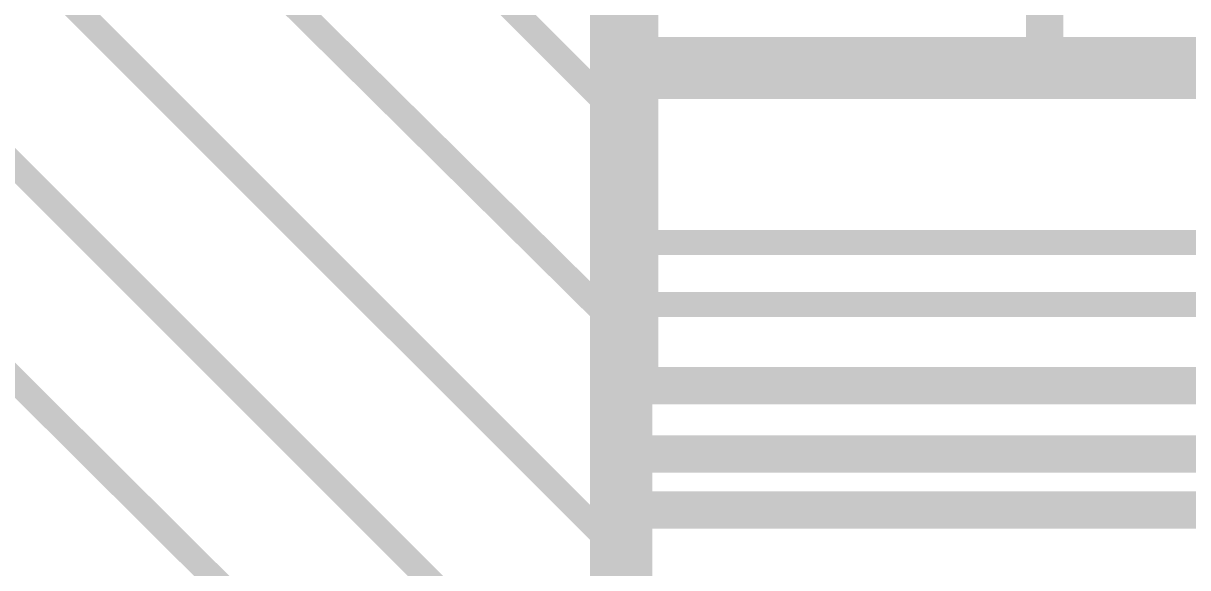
# Model space of a CAD drawing. Extents: x 0.1 to 11.6, y 0.3 to 16.2.
# Drawn here: x 5.1283 to 5.44, y 13.5612 to 13.707 of the extents above; entities that cross this region are included whole.
import ezdxf

# ---------------------------------------------------------------- set-up
doc = ezdxf.new("R2010")
doc.units = 0
doc.header["$MEASUREMENT"] = 0
doc.dimstyles.get("Standard").update_dxf_attribs({"dimtxt": 0.1, "dimasz": 0.1, "dimexe": 1.25, "dimexo": 0.625, "dimtad": 1, "dimtxsty": 'Standard', "dimcen": 2.5, "dimazin": 3, "dimtfac": 1, "dimtmove": 0, "dimatfit": 3})

# ---------------------------------------------------------------- blocks, each defined once
blk = doc.blocks.new('_CLOSEDFILLED')
at = {"color": 0, "linetype": 'BYBLOCK'}
blk.add_solid([(-1, 0.1644), (0, 0), (-1, -0.1644)], dxfattribs=at)
blk = doc.blocks.new('*D5')
for p, q in [((4.76996, 13.8829), (4.76996, 13.9829)), ((5.26167, 13.7829), (4.76996, 13.7829)), ((4.76996, 13.0483), (4.76996, 13.7829)), ((5.26167, 13.0483), (4.76996, 13.0483)), ((4.76996, 12.9483), (4.76996, 12.8483))]:
    blk.add_line(p, q)
at = {"layer": 'Defpoints'}
for p in [(5.26167, 13.7829), (4.76996, 13.0483), (5.26167, 13.0483)]:
    blk.add_point(p, dxfattribs=at)
at = {"xscale": 0.1, "yscale": 0.1}
for p, rotation in [((4.76996, 13.7829), 270), ((4.76996, 13.0483), 90)]:
    blk.add_blockref('_CLOSEDFILLED', p, dxfattribs=dict(at, rotation=rotation))
at = {"insert": (4.09496, 13.4156), "char_height": 0.1, "attachment_point": 5, "rotation": 90}
blk.add_mtext('Channel Width', dxfattribs=at)

msp = doc.modelspace()

# ---------------------------------------------------------------- linework, layer by layer
at = {"color": 254, "const_width": 0.00667}
for points in [[(5.285, 13.685), (4.96001, 14.01)], [(5.285, 13.6283), (4.96001, 13.95)], [(5.285, 13.5684), (4.96001, 13.8933)], [(5.285, 13.51), (4.96001, 13.835)], [(5.285, 13.4533), (4.96001, 13.7767)], [(7.47999, 13.0483), (5.285, 13.0483), (5.285, 13.7783), (7.47999, 13.7783)]]:
    msp.add_lwpolyline(points, dxfattribs=at)
at = {"color": 0}
for points, const_width in [([(9.14501, 13.7783), (5.29167, 13.7783), (5.285, 13.7783), (5.285, 13.6983), (5.285, 13.13), (5.29167, 13.13), (5.29167, 13.0483), (9.14501, 13.0483)], 0.01), ([(5.29167, 13.7783), (5.29167, 13.6983), (5.285, 13.6983)], 0.01), ([(5.29497, 13.6983), (5.29497, 13.77), (5.29497, 13.7733), (5.29497, 13.775), (5.29335, 13.7767), (5.29167, 13.7783)], 0.00667), ([(5.40001, 13.7717), (5.40001, 13.69)], 0.00667), ([(5.40332, 13.7717), (5.40332, 13.69)], 0.00667), ([(5.29167, 13.6983), (9.14501, 13.6983)], 0.01), ([(5.29167, 13.13), (5.29167, 13.6983)], 0.01), ([(5.29497, 13.6983), (5.29335, 13.6967), (5.29167, 13.6967), (5.29167, 13.695), (5.29167, 13.6917), (5.29167, 13.69), (5.29167, 13.6883), (5.29497, 13.6883)], 0.00667), ([(5.29497, 13.6983), (5.29497, 13.695), (5.29497, 13.6934), (5.29335, 13.6917), (5.29167, 13.69)], 0.00667), ([(5.29167, 13.6967), (5.29167, 13.6983)], 0.00667), ([(5.29167, 13.6983), (5.29497, 13.6983)], 0.00667), ([(5.29167, 13.6934), (5.29167, 13.695), (5.29335, 13.695), (5.29335, 13.6967), (5.29497, 13.6983)], 0.00667), ([(5.29497, 13.6883), (5.29497, 13.6917), (5.29497, 13.695), (5.29335, 13.6967), (5.29167, 13.6967)], 0.00667), ([(5.29167, 13.6934), (5.49164, 13.6934), (5.49333, 13.6934), (5.49501, 13.6934), (5.49669, 13.6934)], 0.00667), ([(5.29497, 13.69), (5.29335, 13.69), (5.29335, 13.6917), (5.29167, 13.6917), (5.29167, 13.6934)], 0.00667), ([(5.40001, 13.6934), (5.40001, 13.69)], 0.00667), ([(5.29497, 13.6883), (5.29497, 13.69), (5.29335, 13.69), (5.29167, 13.69), (6.04665, 13.69)], 0.00667), ([(5.29167, 13.69), (5.29335, 13.69)], 0.00667), ([(5.29497, 13.61), (5.29497, 13.6883)], 0.00667), ([(5.39501, 13.6483), (5.38336, 13.6483), (5.37169, 13.6483), (5.36003, 13.6483), (5.34999, 13.6483), (5.33832, 13.6483), (5.32835, 13.6483), (5.31836, 13.6483), (5.31, 13.6483), (5.30003, 13.6483), (5.29167, 13.6483)], 0.00667), ([(6.50836, 13.6483), (5.39501, 13.6483)], 0.00667), ([(6.50836, 13.6483), (6.50836, 13.6317), (5.39501, 13.6317)], 0.00667), ([(5.39501, 13.6317), (5.38336, 13.6317), (5.37169, 13.6317), (5.36003, 13.6317), (5.34999, 13.6317), (5.33832, 13.6317), (5.32835, 13.6317), (5.31836, 13.6317), (5.31, 13.6317), (5.30003, 13.6317), (5.29167, 13.6317)], 0.00667), ([(5.29167, 13.61), (9.14501, 13.61)], 0.01), ([(6.04665, 13.5917), (5.39501, 13.5917), (5.38336, 13.5917), (5.37001, 13.5917), (5.35835, 13.5917), (5.34831, 13.5917), (5.33664, 13.5917), (5.32667, 13.5917), (5.31668, 13.5917), (5.30832, 13.5917), (5.30003, 13.5917), (5.29167, 13.5917)], 0.01), ([(6.04665, 13.5767), (5.39501, 13.5767), (5.38336, 13.5767), (5.37001, 13.5767), (5.35835, 13.5767), (5.34831, 13.5767), (5.33664, 13.5767), (5.32667, 13.5767), (5.31668, 13.5767), (5.30832, 13.5767), (5.30003, 13.5767), (5.29167, 13.5767)], 0.01)]:
    msp.add_lwpolyline(points, dxfattribs=dict(at, const_width=const_width))

# ---------------------------------------------------------------- dimensions: what is measured, and where the dimension line sits
at = {"linetype": 'Continuous'}
dim = msp.add_linear_dim(base=(4.76996, 13.0483), p1=(5.26167, 13.0483), p2=(5.26167, 13.7829), angle=90, text='Channel Width', dimstyle='Standard', override={"dimtxt": 0.1}, dxfattribs=at)
dim.commit()
dim.dimension.update_dxf_attribs({"geometry": '*D5', "text_midpoint": (4.09496, 13.4156), "dimtype": 160})

doc.saveas('drawing.dxf')
